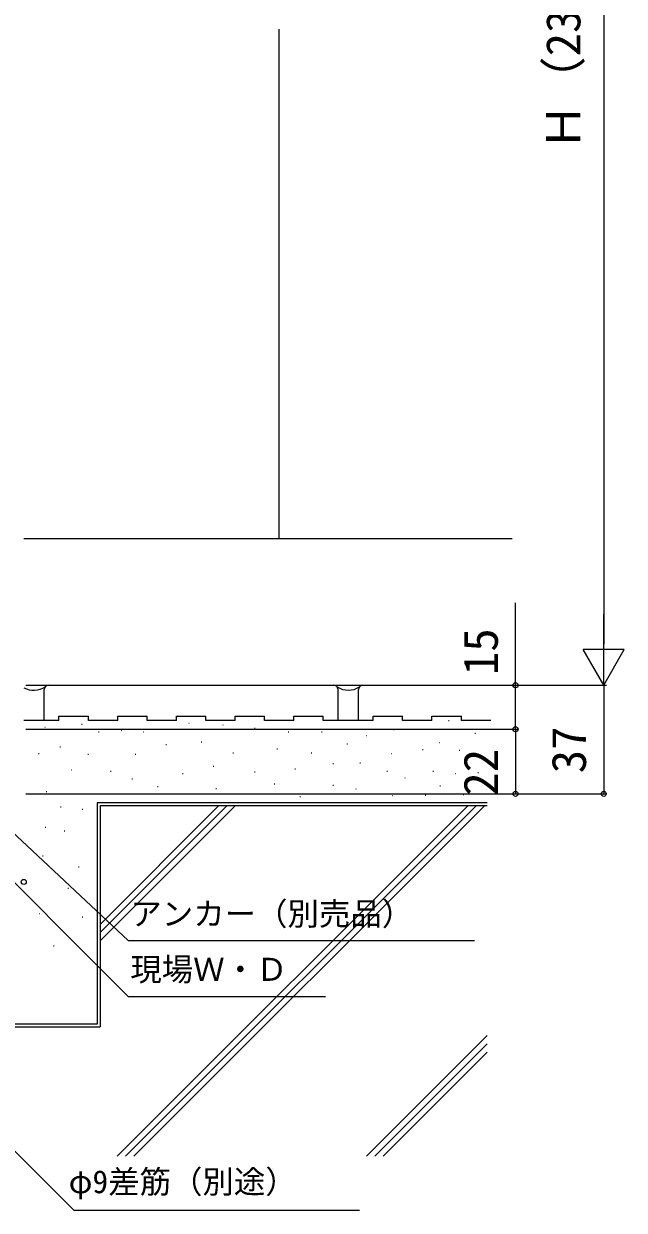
# Model space of a CAD drawing. Units: millimetres, scale not verified. Extents: x -700 to 700, y -1043 to 1038.
# Drawn here: x -428 to -223.5, y -19.1 to 385.2 of the extents above; entities that cross this region are included whole.
import ezdxf
from ezdxf.enums import TextEntityAlignment as Align

# ---------------------------------------------------------------- set-up
doc = ezdxf.new("R2010")
doc.units = ezdxf.units.MM
doc.header["$LTSCALE"] = 6
for name, color, linetype in [('0-7_YKK_D', 6, 'Continuous'), ('0-9_YSS_K', 3, 'Continuous'), ('0-A_YSS_KE', 3, 'Continuous')]:
    doc.layers.add(name, color=color, linetype=linetype)
doc.styles.add('ＭＳ ゴシック', font='')
doc.styles.get('ＭＳ ゴシック').set_extended_font_data('MS Gothic')

msp = doc.modelspace()

# ---------------------------------------------------------------- linework, layer by layer
at = {"layer": '0-7_YKK_D'}
for p, q in [((-230.544, 595.8), (-230.544, 173.8)), ((-230.544, 159.8), (-230.544, 184.049)), ((-230.544, 159.8), (-237.544, 171.924)), ((-223.544, 171.924), (-237.544, 171.924)), ((-230.544, 159.8), (-223.544, 171.924)), ((-427.3, 159.8), (-229.544, 159.8)), ((-427.3, 159.8), (-229.544, 159.8)), ((-427.3, 159.8), (-259.544, 159.8)), ((-230.544, 159.8), (-230.544, 122.8)), ((-427.3, 144.8), (-259.544, 144.8)), ((-427.3, 144.8), (-259.544, 144.8)), ((-260.544, 144.8), (-260.544, 122.8)), ((-427.299, 122.8), (-229.544, 122.8)), ((-427.299, 122.8), (-259.544, 122.8))]:
    msp.add_line(p, q, dxfattribs=at)
for points in [[(-260.544, 144.8), (-260.544, 159.8), (-260.544, 187.836)], [(-443.877, 120.877), (-441.39, 118.558), (-392.41, 72.882), (-274.545, 72.882)], [(-450.146, 111.449), (-447.742, 109.044), (-392.41, 53.712), (-325.227, 53.712)], [(-451.242, 21.208), (-448.838, 18.804), (-410.979, -19.055), (-313.73, -19.055)]]:
    msp.add_lwpolyline(points, dxfattribs=at)
for centre in [(-260.544, 159.8), (-260.544, 144.8), (-260.544, 144.8), (-260.544, 122.8), (-230.544, 122.8), (-428, 92.8)]:
    msp.add_circle(centre, 0.85, dxfattribs=at)
at = {"layer": '0-9_YSS_K'}
for p, q in [((-341, 209.8), (-341, 383.3)), ((-428, 209.8), (-261.726, 209.8)), ((-416.002, 147.8), (-428, 147.8)), ((-416.002, 149.3), (-406.002, 149.3)), ((-416.002, 147.8), (-416.002, 149.3)), ((-408.309, 146.549), (-408.109, 146.549)), ((-396.002, 149.3), (-386.002, 149.3)), ((-396.002, 147.8), (-396.002, 149.3)), ((-386.002, 147.8), (-386.002, 149.3)), ((-376.002, 147.8), (-386.002, 147.8)), ((-376.002, 149.3), (-366.002, 149.3)), ((-376.002, 147.8), (-376.002, 149.3)), ((-371.832, 146.856), (-371.632, 146.856)), ((-366.002, 147.8), (-366.002, 149.3)), ((-356.002, 147.8), (-366.002, 147.8)), ((-360.267, 146.313), (-360.067, 146.313)), ((-346.002, 147.8), (-346.002, 149.3)), ((-336.002, 147.8), (-346.002, 147.8)), ((-326.002, 147.8), (-326.002, 149.3)), ((-309.002, 147.8), (-326.002, 147.8)), ((-309.002, 149.3), (-299.002, 149.3)), ((-309.002, 147.8), (-309.002, 149.3)), ((-299.002, 147.8), (-299.002, 149.3)), ((-289.002, 147.8), (-299.002, 147.8)), ((-289.002, 149.3), (-279.002, 149.3)), ((-289.002, 147.8), (-289.002, 149.3)), ((-283.351, 147.806), (-283.151, 147.806)), ((-420.858, 145.488), (-420.658, 145.488)), ((-402.495, 143.927), (-402.295, 143.927)), ((-394.88, 144.389), (-394.68, 144.389)), ((-387.265, 143.927), (-387.065, 143.927)), ((-349.419, 145.196), (-349.219, 145.196)), ((-337.996, 143.927), (-337.796, 143.927)), ((-326.573, 143.927), (-326.373, 143.927)), ((-311.343, 142.658), (-311.143, 142.658)), ((-302.115, 144.759), (-301.915, 144.759)), ((-274.434, 143.512), (-274.234, 143.512)), ((-415.675, 138.775), (-415.475, 138.775)), ((-379.65, 139.658), (-379.45, 139.658)), ((-367.608, 140.526), (-367.408, 140.526)), ((-341.804, 138.119), (-341.604, 138.119)), ((-317.958, 139.85), (-317.758, 139.85)), ((-292.214, 137.904), (-292.014, 137.904)), ((-286.596, 140.34), (-286.396, 140.34)), ((-279.722, 137.696), (-279.522, 137.696)), ((-422.98, 136.592), (-422.78, 136.592)), ((-406.187, 136.305), (-405.987, 136.305)), ((-390.073, 136.312), (-389.873, 136.312)), ((-356.756, 136.802), (-356.556, 136.802)), ((-330.123, 136.8), (-329.923, 136.8)), ((-302.834, 136.601), (-302.634, 136.601)), ((-411.783, 130.979), (-411.583, 130.979)), ((-398.419, 130.581), (-398.219, 130.581)), ((-373.925, 129.793), (-373.725, 129.793)), ((-363.489, 132.269), (-363.289, 132.269)), ((-349.419, 130.312), (-349.219, 130.312)), ((-335.727, 131.312), (-335.527, 131.312)), ((-322.764, 133.135), (-322.564, 133.135)), ((-313.54, 133.334), (-313.34, 133.334)), ((-304.4, 130.57), (-304.2, 130.57)), ((-288.711, 130.557), (-288.511, 130.557)), ((-281.043, 129.764), (-280.843, 129.764)), ((-273.376, 130.029), (-273.176, 130.029)), ((-391.217, 127.936), (-391.017, 127.936)), ((-382.457, 125.312), (-382.257, 125.312)), ((-342.693, 126.203), (-342.493, 126.203)), ((-322.766, 125.773), (-322.566, 125.773)), ((-298.307, 128.285), (-298.107, 128.285)), ((-286.331, 125.534), (-286.131, 125.534)), ((-420.341, 123.644), (-420.141, 123.644)), ((-362.543, 124.632), (-362.343, 124.632)), ((-334.028, 121.871), (-333.828, 121.871)), ((-314.965, 124.47), (-314.765, 124.47)), ((-302.496, 122.192), (-302.296, 122.192)), ((-291.355, 122.361), (-291.155, 122.361)), ((-278.4, 122.626), (-278.2, 122.626)), ((-415.478, 118.405), (-415.278, 118.405)), ((-408.116, 117.531), (-407.916, 117.531)), ((-402, 118.8), (-270.181, 118.8)), ((-355.887, 118.8), (-402, 72.688)), ((-358.716, 118.8), (-402, 75.516)), ((-361.544, 118.8), (-402, 78.345)), ((-402, 118.8), (-402, 43.426)), ((-276.691, 118.8), (-396.149, -0.658)), ((-273.863, 118.8), (-393.321, -0.658)), ((-271.034, 118.8), (-390.493, -0.658)), ((-420.677, 111.473), (-420.477, 111.473)), ((-414.228, 110.196), (-414.028, 110.196)), ((-421.564, 101.638), (-421.364, 101.638)), ((-409.338, 97.971), (-409.138, 97.971)), ((-413.006, 90.635), (-412.806, 90.635)), ((-422.786, 82.078), (-422.586, 82.078)), ((-408.116, 80.855), (-407.916, 80.855)), ((-417.896, 71.075), (-417.696, 71.075)), ((-564.89, 43.426), (-402, 43.426)), ((-270.181, 40.458), (-311.297, -0.658)), ((-270.181, 37.629), (-308.468, -0.658)), ((-270.181, 34.801), (-305.64, -0.658))]:
    msp.add_line(p, q, dxfattribs=at)
for points in [[(-396.002, 147.8), (-406.002, 147.8), (-406.002, 149.3)], [(-356.002, 147.8), (-356.002, 149.3), (-346.002, 149.3)], [(-336.002, 147.8), (-336.002, 149.3), (-326.002, 149.3)], [(-269.002, 147.8), (-279.002, 147.8), (-279.002, 149.3)]]:
    msp.add_lwpolyline(points, dxfattribs=at)
for centre, radius, start, end in [((-424.656, 165.82), 7.692, 244.23156, 301.2405), ((-317.502, 165.279), 7.15, 237.58075, 302.41925)]:
    msp.add_arc(centre, radius, start, end, dxfattribs=at)
at = {"layer": '0-A_YSS_KE'}
for p, q in [((-421, 147.8), (-421, 158.3)), ((-419.5, 159.8), (-322.502, 159.8)), ((-321.002, 147.8), (-321.002, 158.3)), ((-314.002, 147.8), (-314.002, 158.3)), ((-312.502, 159.8), (-269.181, 159.8)), ((-270.181, 119.8), (-403, 119.8)), ((-403, 119.8), (-403, 44.342)), ((-403, 44.342), (-564.974, 44.342))]:
    msp.add_line(p, q, dxfattribs=at)
for centre, start, end in [((-419.5, 158.3), 90, 180), ((-322.502, 158.3), 0, 90), ((-312.502, 158.3), 90, 180)]:
    msp.add_arc(centre, 1.5, start, end, dxfattribs=at)

# ---------------------------------------------------------------- texts
at = {"layer": '0-7_YKK_D', "style": 'ＭＳ ゴシック'}
for s, p in [('Ｈ（2330）', (-234.953, 342.027)), ('15', (-263.044, 163.245)), ('37', (-233.044, 129.8)), ('22', (-263.044, 122.164))]:
    msp.add_text(s, height=11.73, rotation=90, dxfattribs=at).set_placement(p, align=Align.BOTTOM_LEFT)
for s, p in [('アンカー（別売品）', (-391.705, 75.67)), ('現場Ｗ・Ｄ', (-391.705, 56.743)), ('φ9差筋（別途）', (-412.706, -15.598))]:
    msp.add_text(s, height=7.845, dxfattribs=at).set_placement(p, align=Align.BOTTOM_LEFT)

doc.saveas('drawing.dxf')
